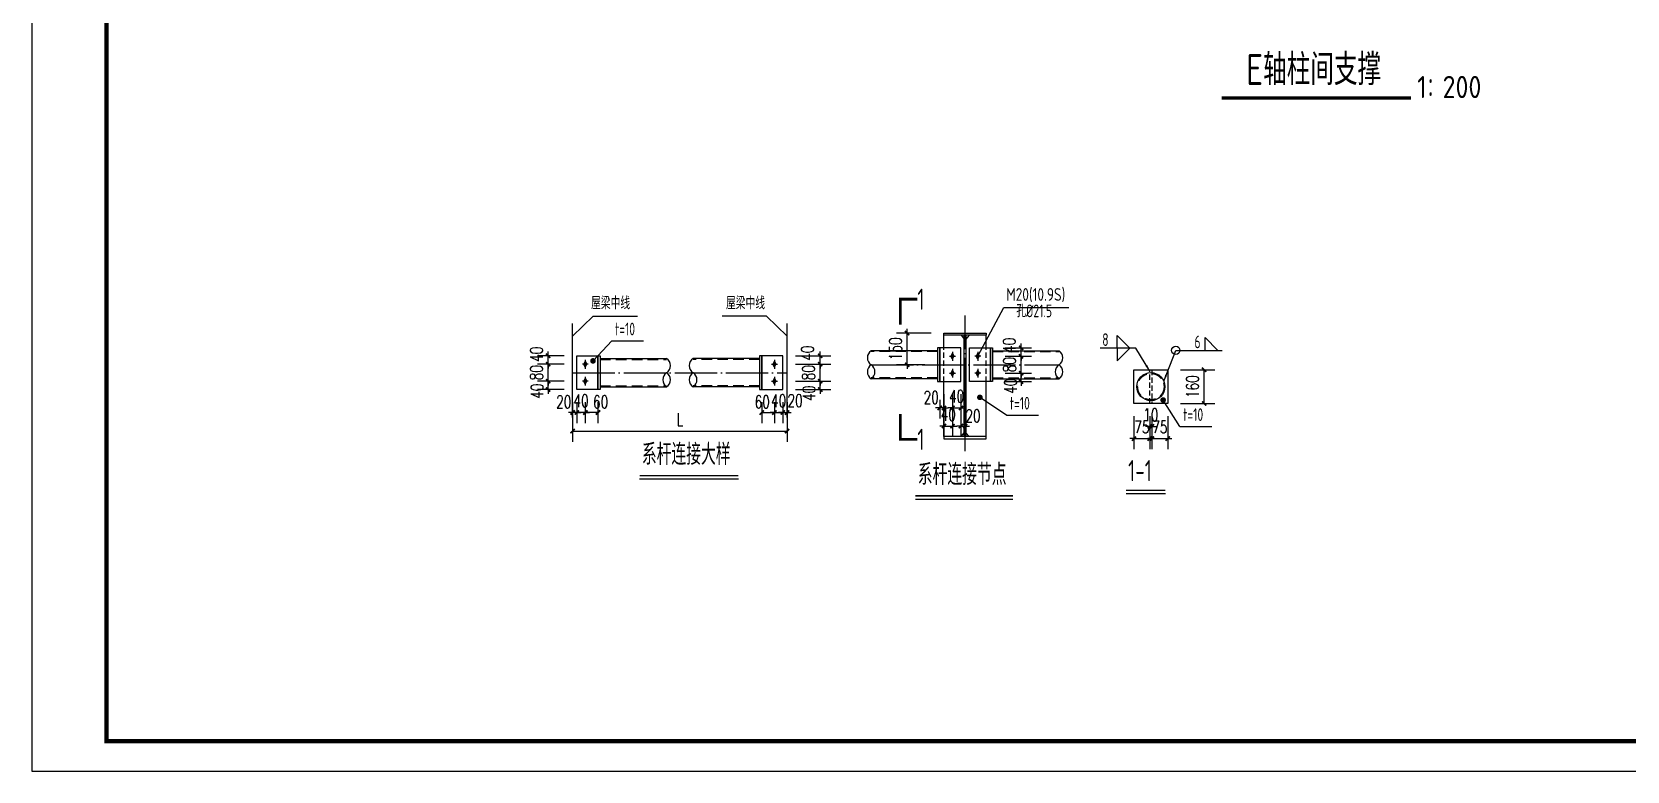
# Model space of a CAD drawing. Extents: x -89996 to 1006241, y -2176 to 440573.
# Drawn here: x 244654 to 320173, y -2176 to 32799 of the extents above; entities that cross this region are included whole.
import ezdxf
from ezdxf.enums import TextEntityAlignment as Align

# ---------------------------------------------------------------- set-up
doc = ezdxf.new("R2010")
doc.units = 0
doc.header["$LTSCALE"] = 1000
doc.header["$MEASUREMENT"] = 0
doc.linetypes.add('DASHED', pattern=[0.75, 0.5, -0.25])
doc.linetypes.add('DOTE', pattern=[2.42, 2, -0.2, 0.02, -0.2])
for name, color, linetype in [('AXIS', 3, 'Continuous'), ('BOLT', 251, 'Continuous'), ('DIM_SYMB', 3, 'Continuous'), ('DOTE', 1, 'DOTE'), ('GL', 150, 'Continuous'), ('NUM', 7, 'Continuous'), ('PUB_DIM', 3, 'Continuous'), ('PUB_TEXT', 7, 'Continuous'), ('PUB_TITLE', 4, 'Continuous'), ('PZ', 202, 'Continuous'), ('TEXT', 7, 'Continuous'), ('THIN', 7, 'Continuous'), ('WELD', 7, 'Continuous'), ('XG', 6, 'Continuous'), ('引出线', 3, 'Continuous')]:
    doc.layers.add(name, color=color, linetype=linetype)
doc.styles.add('_TCH_DIM_T3', font='SIMPLEX', dxfattribs={"width": 0.705882, "bigfont": 'GBCBIG'})
doc.styles.add('C', font='tssdeng.shx', dxfattribs={"height": 3, "bigfont": 'tssdchn.shx'})
doc.styles.get("Standard").update_dxf_attribs({"font": 'gbenor.shx', "bigfont": 'gbcbig.shx'})
doc.styles.add('TSSD_Label', font='tssdeng.shx', dxfattribs={"width": 0.7, "bigfont": 'hztxt.shx'})
doc.styles.add('TSSD_Norm', font='tssdeng.shx', dxfattribs={"bigfont": 'hztxt.shx'})
doc.dimstyles.new('TCH-200-1', dxfattribs={"dimtxt": 595, "dimasz": 200, "dimexe": 500, "dimexo": 600, "dimgap": 252.5, "dimtad": 1, "dimdec": 0, "dimzin": 0, "dimdsep": 46, "dimtxsty": '_TCH_DIM_T3', "dimblk": 'ARCHTICK', "dimcen": 0.09, "dimclrd": 3, "dimclre": 3, "dimclrt": 7, "dimazin": 2, "dimtfac": 1, "dimtdec": 0, "dimtix": 1, "dimtmove": 2, "dimatfit": 3, "dimfxl": 0, "dimtolj": 1, "dimtzin": 0, "dimarcsym": 0})
doc.dimstyles.new('TSSD_LEADER_STYLE_300.0', dxfattribs={"dimtxt": 0.18, "dimasz": 300, "dimexe": 0.18, "dimexo": 0.0625, "dimgap": 0.09, "dimtad": 0, "dimtih": 1, "dimtoh": 1, "dimdec": 4, "dimzin": 0, "dimdsep": 46, "dimtxsty": 'Standard', "dimcen": 0.09, "dimadec": 0, "dimazin": 0, "dimtfac": 1, "dimtdec": 4, "dimtofl": 0, "dimtmove": 0, "dimatfit": 3, "dimfxl": 0, "dimtolj": 1, "dimtzin": 0, "dimarcsym": 0})

# ---------------------------------------------------------------- blocks, each defined once
blk = doc.blocks.new('_WELD004')
at = {"color": 0, "linetype": 'ByBlock'}
for p, q in [((0, 1), (1, 0)), ((0, 0), (0, 1))]:
    blk.add_line(p, q, dxfattribs=at)
blk = doc.blocks.new('_WELD003')
at = {"color": 0, "linetype": 'ByBlock'}
blk.add_circle((0, 0), 0.5, dxfattribs=at)
blk = doc.blocks.new('_ArchTick')
at = {"color": 0, "linetype": 'ByBlock', "const_width": 0.4}
blk.add_lwpolyline([(-0.5, -0.5), (0.5, 0.5)], dxfattribs=at)
blk = doc.blocks.new('*D734')
at = {"layer": 'AXIS', "color": 3, "lineweight": -2, "transparency": 16777216}
for p, q in [((297677, 14614), (297677, 13056)), ((298427, 14614), (298427, 13056)), ((297677, 13556), (297477, 13556)), ((297677, 13556), (298427, 13556)), ((298427, 13556), (298627, 13556))]:
    blk.add_line(p, q, dxfattribs=at)
at = {"layer": 'Defpoints', "color": 0, "transparency": 16777216}
for p in [(297677, 15214), (298427, 15214), (298427, 13556)]:
    blk.add_point(p, dxfattribs=at)
at = {"layer": 'AXIS', "color": 3, "lineweight": -2, "transparency": 16777216, "xscale": 200, "yscale": 200, "zscale": 200}
blk.add_blockref('_ArchTick', (297677, 13556), dxfattribs=at)
at = {"layer": 'AXIS', "color": 3, "lineweight": -2, "transparency": 16777216, "xscale": 200, "yscale": 200, "zscale": 200, "rotation": 180}
blk.add_blockref('_ArchTick', (298427, 13556), dxfattribs=at)
at = {"layer": 'AXIS', "color": 7, "transparency": 16777216, "insert": (298052, 14106), "char_height": 595, "attachment_point": 5, "style": '_TCH_DIM_T3'}
blk.add_mtext('\\A1;75', dxfattribs=at)
blk = doc.blocks.new('*D735')
at = {"layer": 'AXIS', "color": 3, "lineweight": -2, "transparency": 16777216}
for p, q in [((297577, 14614), (297577, 13633)), ((297677, 14614), (297677, 13633)), ((297577, 14133), (297377, 14133)), ((297577, 14133), (297677, 14133)), ((297677, 14133), (297877, 14133))]:
    blk.add_line(p, q, dxfattribs=at)
at = {"layer": 'Defpoints', "color": 0, "transparency": 16777216}
for p in [(297577, 15214), (297677, 15214), (297677, 14133)]:
    blk.add_point(p, dxfattribs=at)
at = {"layer": 'AXIS', "color": 3, "lineweight": -2, "transparency": 16777216, "xscale": 200, "yscale": 200, "zscale": 200}
blk.add_blockref('_ArchTick', (297577, 14133), dxfattribs=at)
at = {"layer": 'AXIS', "color": 3, "lineweight": -2, "transparency": 16777216, "xscale": 200, "yscale": 200, "zscale": 200, "rotation": 180}
blk.add_blockref('_ArchTick', (297677, 14133), dxfattribs=at)
at = {"layer": 'AXIS', "color": 7, "transparency": 16777216, "insert": (297627, 14683), "char_height": 595, "attachment_point": 5, "style": '_TCH_DIM_T3'}
blk.add_mtext('\\A1;10', dxfattribs=at)
blk = doc.blocks.new('*D736')
at = {"layer": 'AXIS', "color": 3, "lineweight": -2, "transparency": 16777216}
for p, q in [((299027, 16814), (300648, 16814)), ((300148, 15214), (300148, 16814)), ((299031, 15214), (300648, 15214))]:
    blk.add_line(p, q, dxfattribs=at)
at = {"layer": 'Defpoints', "color": 0, "transparency": 16777216}
for p in [(298427, 16814), (300148, 16814), (298431, 15214)]:
    blk.add_point(p, dxfattribs=at)
at = {"layer": 'AXIS', "color": 3, "lineweight": -2, "transparency": 16777216, "xscale": 200, "yscale": 200, "zscale": 200}
for p, rotation in [((300148, 16814), 90), ((300148, 15214), 270)]:
    blk.add_blockref('_ArchTick', p, dxfattribs=dict(at, rotation=rotation))
at = {"layer": 'AXIS', "color": 7, "transparency": 16777216, "insert": (299598, 16014), "char_height": 595, "attachment_point": 5, "rotation": 90, "style": '_TCH_DIM_T3'}
blk.add_mtext('\\A1;160', dxfattribs=at)
blk = doc.blocks.new('*D737')
at = {"layer": 'AXIS', "color": 3, "lineweight": -2, "transparency": 16777216}
for p, q in [((296827, 14614), (296827, 13056)), ((297577, 14614), (297577, 13056)), ((296827, 13556), (296627, 13556)), ((296827, 13556), (297577, 13556)), ((297577, 13556), (297777, 13556))]:
    blk.add_line(p, q, dxfattribs=at)
at = {"layer": 'Defpoints', "color": 0, "transparency": 16777216}
for p in [(296827, 15214), (297577, 15214), (297577, 13556)]:
    blk.add_point(p, dxfattribs=at)
at = {"layer": 'AXIS', "color": 3, "lineweight": -2, "transparency": 16777216, "xscale": 200, "yscale": 200, "zscale": 200}
blk.add_blockref('_ArchTick', (296827, 13556), dxfattribs=at)
at = {"layer": 'AXIS', "color": 3, "lineweight": -2, "transparency": 16777216, "xscale": 200, "yscale": 200, "zscale": 200, "rotation": 180}
blk.add_blockref('_ArchTick', (297577, 13556), dxfattribs=at)
at = {"layer": 'AXIS', "color": 7, "transparency": 16777216, "insert": (297202, 14106), "char_height": 595, "attachment_point": 5, "style": '_TCH_DIM_T3'}
blk.add_mtext('\\A1;75', dxfattribs=at)
blk = doc.blocks.new('*D738')
at = {"layer": 'AXIS', "color": 3, "lineweight": -2, "transparency": 16777216}
for p, q in [((269853, 17075), (268592, 17075)), ((269092, 17075), (269092, 17275)), ((269092, 16275), (269092, 17075)), ((269853, 16275), (268592, 16275)), ((269092, 16275), (269092, 16075))]:
    blk.add_line(p, q, dxfattribs=at)
at = {"layer": 'Defpoints', "color": 0, "transparency": 16777216}
for p in [(269092, 17075), (270453, 17075), (270453, 16275)]:
    blk.add_point(p, dxfattribs=at)
at = {"layer": 'AXIS', "color": 3, "lineweight": -2, "transparency": 16777216, "xscale": 200, "yscale": 200, "zscale": 200}
for p, rotation in [((269092, 17075), 270), ((269092, 16275), 90)]:
    blk.add_blockref('_ArchTick', p, dxfattribs=dict(at, rotation=rotation))
at = {"layer": 'AXIS', "color": 7, "transparency": 16777216, "insert": (268542, 16675), "char_height": 595, "attachment_point": 5, "rotation": 90, "style": '_TCH_DIM_T3'}
blk.add_mtext('\\A1;80', dxfattribs=at)
blk = doc.blocks.new('*D739')
at = {"layer": 'AXIS', "color": 3, "lineweight": -2, "transparency": 16777216}
for p, q in [((269853, 17475), (268592, 17475)), ((269092, 17475), (269092, 17675)), ((269092, 17075), (269092, 17475)), ((269853, 17075), (268592, 17075)), ((269092, 17075), (269092, 16875))]:
    blk.add_line(p, q, dxfattribs=at)
at = {"layer": 'Defpoints', "color": 0, "transparency": 16777216}
for p in [(269092, 17475), (270453, 17475), (270453, 17075)]:
    blk.add_point(p, dxfattribs=at)
at = {"layer": 'AXIS', "color": 3, "lineweight": -2, "transparency": 16777216, "xscale": 200, "yscale": 200, "zscale": 200}
for p, rotation in [((269092, 17475), 270), ((269092, 17075), 90)]:
    blk.add_blockref('_ArchTick', p, dxfattribs=dict(at, rotation=rotation))
at = {"layer": 'AXIS', "color": 7, "transparency": 16777216, "insert": (268543, 17549), "char_height": 595, "attachment_point": 5, "rotation": 90, "style": '_TCH_DIM_T3'}
blk.add_mtext('\\A1;40', dxfattribs=at)
blk = doc.blocks.new('*D740')
at = {"layer": 'AXIS', "color": 3, "lineweight": -2, "transparency": 16777216}
for p, q in [((269853, 16275), (268592, 16275)), ((269853, 15875), (268592, 15875)), ((269092, 16275), (269092, 16475)), ((269092, 15875), (269092, 16275)), ((269092, 15875), (269092, 15675))]:
    blk.add_line(p, q, dxfattribs=at)
at = {"layer": 'Defpoints', "color": 0, "transparency": 16777216}
for p in [(269092, 16275), (270453, 16275), (270453, 15875)]:
    blk.add_point(p, dxfattribs=at)
at = {"layer": 'AXIS', "color": 3, "lineweight": -2, "transparency": 16777216, "xscale": 200, "yscale": 200, "zscale": 200}
for p, rotation in [((269092, 16275), 270), ((269092, 15875), 90)]:
    blk.add_blockref('_ArchTick', p, dxfattribs=dict(at, rotation=rotation))
at = {"layer": 'AXIS', "color": 7, "transparency": 16777216, "insert": (268567, 15800), "char_height": 595, "attachment_point": 5, "rotation": 90, "style": '_TCH_DIM_T3'}
blk.add_mtext('\\A1;40', dxfattribs=at)
blk = doc.blocks.new('*D741')
at = {"layer": 'AXIS', "color": 3, "lineweight": -2, "transparency": 16777216}
for p, q in [((270453, 15275), (270453, 14290)), ((270853, 15275), (270853, 14290)), ((270453, 14790), (270253, 14790)), ((270853, 14790), (270453, 14790)), ((270853, 14790), (271053, 14790))]:
    blk.add_line(p, q, dxfattribs=at)
at = {"layer": 'Defpoints', "color": 0, "transparency": 16777216}
for p in [(270453, 15875), (270853, 15875), (270453, 14790)]:
    blk.add_point(p, dxfattribs=at)
at = {"layer": 'AXIS', "color": 3, "lineweight": -2, "transparency": 16777216, "xscale": 200, "yscale": 200, "zscale": 200}
blk.add_blockref('_ArchTick', (270453, 14790), dxfattribs=at)
at = {"layer": 'AXIS', "color": 3, "lineweight": -2, "transparency": 16777216, "xscale": 200, "yscale": 200, "zscale": 200, "rotation": 180}
blk.add_blockref('_ArchTick', (270853, 14790), dxfattribs=at)
at = {"layer": 'AXIS', "color": 7, "transparency": 16777216, "insert": (270653, 15340), "char_height": 595, "attachment_point": 5, "style": '_TCH_DIM_T3'}
blk.add_mtext('\\A1;40', dxfattribs=at)
blk = doc.blocks.new('*D742')
at = {"layer": 'AXIS', "color": 3, "lineweight": -2, "transparency": 16777216}
for p, q in [((270253, 15275), (270253, 14290)), ((270453, 15275), (270453, 14290)), ((270253, 14790), (270053, 14790)), ((270453, 14790), (270253, 14790)), ((270453, 14790), (270653, 14790))]:
    blk.add_line(p, q, dxfattribs=at)
at = {"layer": 'Defpoints', "color": 0, "transparency": 16777216}
for p in [(270253, 15875), (270453, 15875), (270253, 14790)]:
    blk.add_point(p, dxfattribs=at)
at = {"layer": 'AXIS', "color": 3, "lineweight": -2, "transparency": 16777216, "xscale": 200, "yscale": 200, "zscale": 200}
blk.add_blockref('_ArchTick', (270253, 14790), dxfattribs=at)
at = {"layer": 'AXIS', "color": 3, "lineweight": -2, "transparency": 16777216, "xscale": 200, "yscale": 200, "zscale": 200, "rotation": 180}
blk.add_blockref('_ArchTick', (270453, 14790), dxfattribs=at)
at = {"layer": 'AXIS', "color": 7, "transparency": 16777216, "insert": (269833, 15290), "char_height": 595, "width": 470.77, "attachment_point": 5, "style": '_TCH_DIM_T3'}
blk.add_mtext('\\A1;20', dxfattribs=at)
blk = doc.blocks.new('*D743')
at = {"layer": 'AXIS', "color": 3, "lineweight": -2, "transparency": 16777216}
for p, q in [((270853, 15275), (270853, 14290)), ((271453, 15275), (271453, 14290)), ((271453, 14790), (270853, 14790))]:
    blk.add_line(p, q, dxfattribs=at)
at = {"layer": 'Defpoints', "color": 0, "transparency": 16777216}
for p in [(270853, 15875), (271453, 15875), (270853, 14790)]:
    blk.add_point(p, dxfattribs=at)
at = {"layer": 'AXIS', "color": 3, "lineweight": -2, "transparency": 16777216, "xscale": 200, "yscale": 200, "zscale": 200, "rotation": 180}
blk.add_blockref('_ArchTick', (270853, 14790), dxfattribs=at)
at = {"layer": 'AXIS', "color": 3, "lineweight": -2, "transparency": 16777216, "xscale": 200, "yscale": 200, "zscale": 200}
blk.add_blockref('_ArchTick', (271453, 14790), dxfattribs=at)
at = {"layer": 'AXIS', "color": 7, "transparency": 16777216, "insert": (271579, 15290), "char_height": 595, "attachment_point": 5, "style": '_TCH_DIM_T3'}
blk.add_mtext('\\A1;60', dxfattribs=at)
blk = doc.blocks.new('*D744')
at = {"layer": 'AXIS', "color": 3, "lineweight": -2, "transparency": 16777216}
for p, q in [((270253, 14722), (270253, 13409)), ((280404, 14722), (280404, 13409)), ((270253, 13909), (280404, 13909))]:
    blk.add_line(p, q, dxfattribs=at)
at = {"layer": 'Defpoints', "color": 0, "transparency": 16777216}
for p in [(270253, 15322), (280404, 15322), (280404, 13909)]:
    blk.add_point(p, dxfattribs=at)
at = {"layer": 'AXIS', "color": 3, "lineweight": -2, "transparency": 16777216, "xscale": 200, "yscale": 200, "zscale": 200, "rotation": 180}
blk.add_blockref('_ArchTick', (270253, 13909), dxfattribs=at)
at = {"layer": 'AXIS', "color": 3, "lineweight": -2, "transparency": 16777216, "xscale": 200, "yscale": 200, "zscale": 200}
blk.add_blockref('_ArchTick', (280404, 13909), dxfattribs=at)
at = {"layer": 'AXIS', "color": 7, "transparency": 16777216, "insert": (275328, 14459), "char_height": 595, "attachment_point": 5, "style": '_TCH_DIM_T3'}
blk.add_mtext('\\A1;L', dxfattribs=at)
blk = doc.blocks.new('*D720')
at = {"layer": 'AXIS', "color": 3, "lineweight": -2, "transparency": 16777216}
for p, q in [((287634, 15387), (287634, 14505)), ((287834, 15651), (287834, 14505)), ((287634, 15005), (287434, 15005)), ((287834, 15005), (287634, 15005)), ((287834, 15005), (288034, 15005))]:
    blk.add_line(p, q, dxfattribs=at)
at = {"layer": 'Defpoints', "color": 0, "transparency": 16777216}
for p in [(287634, 15987), (287834, 16251), (287634, 15005)]:
    blk.add_point(p, dxfattribs=at)
at = {"layer": 'AXIS', "color": 3, "lineweight": -2, "transparency": 16777216, "xscale": 200, "yscale": 200, "zscale": 200}
blk.add_blockref('_ArchTick', (287634, 15005), dxfattribs=at)
at = {"layer": 'AXIS', "color": 3, "lineweight": -2, "transparency": 16777216, "xscale": 200, "yscale": 200, "zscale": 200, "rotation": 180}
blk.add_blockref('_ArchTick', (287834, 15005), dxfattribs=at)
at = {"layer": 'AXIS', "color": 7, "transparency": 16777216, "insert": (287228, 15505), "char_height": 595, "attachment_point": 5, "style": '_TCH_DIM_T3'}
blk.add_mtext('\\A1;20', dxfattribs=at)
blk = doc.blocks.new('*D721')
at = {"layer": 'AXIS', "color": 3, "lineweight": -2, "transparency": 16777216}
for p, q in [((287234, 18551), (285590, 18551)), ((286090, 18551), (286090, 18751)), ((286090, 17051), (286090, 18551)), ((286934, 17051), (285590, 17051)), ((286090, 17051), (286090, 16851))]:
    blk.add_line(p, q, dxfattribs=at)
at = {"layer": 'Defpoints', "color": 0, "transparency": 16777216}
for p in [(286090, 18551), (287834, 18551), (287534, 17051)]:
    blk.add_point(p, dxfattribs=at)
at = {"layer": 'AXIS', "color": 3, "lineweight": -2, "transparency": 16777216, "xscale": 200, "yscale": 200, "zscale": 200}
for p, rotation in [((286090, 18551), 270), ((286090, 17051), 90)]:
    blk.add_blockref('_ArchTick', p, dxfattribs=dict(at, rotation=rotation))
at = {"layer": 'AXIS', "color": 7, "transparency": 16777216, "insert": (285540, 17801), "char_height": 595, "attachment_point": 5, "rotation": 90, "style": '_TCH_DIM_T3'}
blk.add_mtext('\\A1;150', dxfattribs=at)
blk = doc.blocks.new('*D722')
at = {"layer": 'AXIS', "color": 3, "lineweight": -2, "transparency": 16777216}
for p, q in [((290734, 17451), (291983, 17451)), ((291483, 17451), (291483, 17651)), ((291483, 16651), (291483, 17451)), ((290734, 16651), (291983, 16651)), ((291483, 16651), (291483, 16451))]:
    blk.add_line(p, q, dxfattribs=at)
at = {"layer": 'Defpoints', "color": 0, "transparency": 16777216}
for p in [(290134, 17451), (291483, 17451), (290134, 16651)]:
    blk.add_point(p, dxfattribs=at)
at = {"layer": 'AXIS', "color": 3, "lineweight": -2, "transparency": 16777216, "xscale": 200, "yscale": 200, "zscale": 200}
for p, rotation in [((291483, 17451), 270), ((291483, 16651), 90)]:
    blk.add_blockref('_ArchTick', p, dxfattribs=dict(at, rotation=rotation))
at = {"layer": 'AXIS', "color": 7, "transparency": 16777216, "insert": (290933, 17051), "char_height": 595, "attachment_point": 5, "rotation": 90, "style": '_TCH_DIM_T3'}
blk.add_mtext('\\A1;80', dxfattribs=at)
blk = doc.blocks.new('*D723')
at = {"layer": 'AXIS', "color": 3, "lineweight": -2, "transparency": 16777216}
for p, q in [((290734, 17851), (291983, 17851)), ((290734, 17451), (291983, 17451)), ((291483, 17851), (291483, 18051)), ((291483, 17451), (291483, 17851)), ((291483, 17451), (291483, 17251))]:
    blk.add_line(p, q, dxfattribs=at)
at = {"layer": 'Defpoints', "color": 0, "transparency": 16777216}
for p in [(290134, 17851), (290134, 17451), (291483, 17851)]:
    blk.add_point(p, dxfattribs=at)
at = {"layer": 'AXIS', "color": 3, "lineweight": -2, "transparency": 16777216, "xscale": 200, "yscale": 200, "zscale": 200}
for p, rotation in [((291483, 17851), 270), ((291483, 17451), 90)]:
    blk.add_blockref('_ArchTick', p, dxfattribs=dict(at, rotation=rotation))
at = {"layer": 'AXIS', "color": 7, "transparency": 16777216, "insert": (290926, 17968), "char_height": 595, "attachment_point": 5, "rotation": 90, "style": '_TCH_DIM_T3'}
blk.add_mtext('\\A1;40', dxfattribs=at)
blk = doc.blocks.new('*D724')
at = {"layer": 'AXIS', "color": 3, "lineweight": -2, "transparency": 16777216}
for p, q in [((290734, 16651), (291983, 16651)), ((291483, 16651), (291483, 16851)), ((291483, 16251), (291483, 16651)), ((290734, 16251), (291983, 16251)), ((291483, 16251), (291483, 16051))]:
    blk.add_line(p, q, dxfattribs=at)
at = {"layer": 'Defpoints', "color": 0, "transparency": 16777216}
for p in [(290134, 16651), (291483, 16651), (290134, 16251)]:
    blk.add_point(p, dxfattribs=at)
at = {"layer": 'AXIS', "color": 3, "lineweight": -2, "transparency": 16777216, "xscale": 200, "yscale": 200, "zscale": 200}
for p, rotation in [((291483, 16651), 270), ((291483, 16251), 90)]:
    blk.add_blockref('_ArchTick', p, dxfattribs=dict(at, rotation=rotation))
at = {"layer": 'AXIS', "color": 7, "transparency": 16777216, "insert": (290987, 16036), "char_height": 595, "attachment_point": 5, "rotation": 90, "style": '_TCH_DIM_T3'}
blk.add_mtext('\\A1;40', dxfattribs=at)
blk = doc.blocks.new('*D725')
at = {"layer": 'AXIS', "color": 3, "lineweight": -2, "transparency": 16777216}
for p, q in [((288634, 15651), (288634, 13648)), ((288834, 15651), (288834, 13648)), ((288634, 14148), (288434, 14148)), ((288634, 14148), (288834, 14148)), ((288834, 14148), (289034, 14148))]:
    blk.add_line(p, q, dxfattribs=at)
at = {"layer": 'Defpoints', "color": 0, "transparency": 16777216}
for p in [(288634, 16251), (288834, 16251), (288834, 14148)]:
    blk.add_point(p, dxfattribs=at)
at = {"layer": 'AXIS', "color": 3, "lineweight": -2, "transparency": 16777216, "xscale": 200, "yscale": 200, "zscale": 200}
blk.add_blockref('_ArchTick', (288634, 14148), dxfattribs=at)
at = {"layer": 'AXIS', "color": 3, "lineweight": -2, "transparency": 16777216, "xscale": 200, "yscale": 200, "zscale": 200, "rotation": 180}
blk.add_blockref('_ArchTick', (288834, 14148), dxfattribs=at)
at = {"layer": 'AXIS', "color": 7, "transparency": 16777216, "insert": (289207, 14632), "char_height": 595, "attachment_point": 5, "style": '_TCH_DIM_T3'}
blk.add_mtext('\\A1;20', dxfattribs=at)
blk = doc.blocks.new('*D726')
at = {"layer": 'AXIS', "color": 3, "lineweight": -2, "transparency": 16777216}
for p, q in [((288234, 15651), (288234, 14505)), ((288634, 15651), (288634, 14505)), ((288234, 15005), (288034, 15005)), ((288234, 15005), (288634, 15005)), ((288634, 15005), (288834, 15005))]:
    blk.add_line(p, q, dxfattribs=at)
at = {"layer": 'Defpoints', "color": 0, "transparency": 16777216}
for p in [(288234, 16251), (288634, 16251), (288634, 15005)]:
    blk.add_point(p, dxfattribs=at)
at = {"layer": 'AXIS', "color": 3, "lineweight": -2, "transparency": 16777216, "xscale": 200, "yscale": 200, "zscale": 200}
blk.add_blockref('_ArchTick', (288234, 15005), dxfattribs=at)
at = {"layer": 'AXIS', "color": 3, "lineweight": -2, "transparency": 16777216, "xscale": 200, "yscale": 200, "zscale": 200, "rotation": 180}
blk.add_blockref('_ArchTick', (288634, 15005), dxfattribs=at)
at = {"layer": 'AXIS', "color": 7, "transparency": 16777216, "insert": (288434, 15555), "char_height": 595, "attachment_point": 5, "style": '_TCH_DIM_T3'}
blk.add_mtext('\\A1;40', dxfattribs=at)
blk = doc.blocks.new('*D727')
at = {"layer": 'AXIS', "color": 3, "lineweight": -2, "transparency": 16777216}
for p, q in [((287834, 15651), (287834, 13648)), ((288234, 15651), (288234, 13648)), ((287834, 14148), (287634, 14148)), ((287834, 14148), (288234, 14148)), ((288234, 14148), (288434, 14148))]:
    blk.add_line(p, q, dxfattribs=at)
at = {"layer": 'Defpoints', "color": 0, "transparency": 16777216}
for p in [(287834, 16251), (288234, 16251), (288234, 14148)]:
    blk.add_point(p, dxfattribs=at)
at = {"layer": 'AXIS', "color": 3, "lineweight": -2, "transparency": 16777216, "xscale": 200, "yscale": 200, "zscale": 200}
blk.add_blockref('_ArchTick', (287834, 14148), dxfattribs=at)
at = {"layer": 'AXIS', "color": 3, "lineweight": -2, "transparency": 16777216, "xscale": 200, "yscale": 200, "zscale": 200, "rotation": 180}
blk.add_blockref('_ArchTick', (288234, 14148), dxfattribs=at)
at = {"layer": 'AXIS', "color": 7, "transparency": 16777216, "insert": (288034, 14698), "char_height": 595, "attachment_point": 5, "style": '_TCH_DIM_T3'}
blk.add_mtext('\\A1;40', dxfattribs=at)
blk = doc.blocks.new('*D728')
at = {"layer": 'AXIS', "color": 3, "lineweight": -2, "transparency": 16777216}
for p, q in [((280804, 17075), (282473, 17075)), ((281973, 17075), (281973, 17275)), ((281973, 16275), (281973, 17075)), ((280804, 16275), (282473, 16275)), ((281973, 16275), (281973, 16075))]:
    blk.add_line(p, q, dxfattribs=at)
at = {"layer": 'Defpoints', "color": 0, "transparency": 16777216}
for p in [(280204, 17075), (281973, 17075), (280204, 16275)]:
    blk.add_point(p, dxfattribs=at)
at = {"layer": 'AXIS', "color": 3, "lineweight": -2, "transparency": 16777216, "xscale": 200, "yscale": 200, "zscale": 200}
for p, rotation in [((281973, 17075), 270), ((281973, 16275), 90)]:
    blk.add_blockref('_ArchTick', p, dxfattribs=dict(at, rotation=rotation))
at = {"layer": 'AXIS', "color": 7, "transparency": 16777216, "insert": (281423, 16675), "char_height": 595, "attachment_point": 5, "rotation": 90, "style": '_TCH_DIM_T3'}
blk.add_mtext('\\A1;80', dxfattribs=at)
blk = doc.blocks.new('*D729')
at = {"layer": 'AXIS', "color": 3, "lineweight": -2, "transparency": 16777216}
for p, q in [((280804, 17475), (282473, 17475)), ((281973, 17475), (281973, 17675)), ((281973, 17075), (281973, 17475)), ((280804, 17075), (282473, 17075)), ((281973, 17075), (281973, 16875))]:
    blk.add_line(p, q, dxfattribs=at)
at = {"layer": 'Defpoints', "color": 0, "transparency": 16777216}
for p in [(280204, 17475), (281973, 17475), (280204, 17075)]:
    blk.add_point(p, dxfattribs=at)
at = {"layer": 'AXIS', "color": 3, "lineweight": -2, "transparency": 16777216, "xscale": 200, "yscale": 200, "zscale": 200}
for p, rotation in [((281973, 17475), 270), ((281973, 17075), 90)]:
    blk.add_blockref('_ArchTick', p, dxfattribs=dict(at, rotation=rotation))
at = {"layer": 'AXIS', "color": 7, "transparency": 16777216, "insert": (281373, 17599), "char_height": 595, "attachment_point": 5, "rotation": 90, "style": '_TCH_DIM_T3'}
blk.add_mtext('\\A1;40', dxfattribs=at)
blk = doc.blocks.new('*D730')
at = {"layer": 'AXIS', "color": 3, "lineweight": -2, "transparency": 16777216}
for p, q in [((280804, 16275), (282473, 16275)), ((280804, 15875), (282473, 15875)), ((281973, 16275), (281973, 16475)), ((281973, 15875), (281973, 16275)), ((281973, 15875), (281973, 15675))]:
    blk.add_line(p, q, dxfattribs=at)
at = {"layer": 'Defpoints', "color": 0, "transparency": 16777216}
for p in [(280204, 16275), (280204, 15875), (281973, 16275)]:
    blk.add_point(p, dxfattribs=at)
at = {"layer": 'AXIS', "color": 3, "lineweight": -2, "transparency": 16777216, "xscale": 200, "yscale": 200, "zscale": 200}
for p, rotation in [((281973, 16275), 270), ((281973, 15875), 90)]:
    blk.add_blockref('_ArchTick', p, dxfattribs=dict(at, rotation=rotation))
at = {"layer": 'AXIS', "color": 7, "transparency": 16777216, "insert": (281443, 15699), "char_height": 595, "attachment_point": 5, "rotation": 90, "style": '_TCH_DIM_T3'}
blk.add_mtext('\\A1;40', dxfattribs=at)
blk = doc.blocks.new('*D731')
at = {"layer": 'AXIS', "color": 3, "lineweight": -2, "transparency": 16777216}
for p, q in [((279804, 15275), (279804, 14290)), ((280204, 15275), (280204, 14290)), ((279804, 14790), (279604, 14790)), ((279804, 14790), (280204, 14790)), ((280204, 14790), (280404, 14790))]:
    blk.add_line(p, q, dxfattribs=at)
at = {"layer": 'Defpoints', "color": 0, "transparency": 16777216}
for p in [(279804, 15875), (280204, 15875), (280204, 14790)]:
    blk.add_point(p, dxfattribs=at)
at = {"layer": 'AXIS', "color": 3, "lineweight": -2, "transparency": 16777216, "xscale": 200, "yscale": 200, "zscale": 200}
blk.add_blockref('_ArchTick', (279804, 14790), dxfattribs=at)
at = {"layer": 'AXIS', "color": 3, "lineweight": -2, "transparency": 16777216, "xscale": 200, "yscale": 200, "zscale": 200, "rotation": 180}
blk.add_blockref('_ArchTick', (280204, 14790), dxfattribs=at)
at = {"layer": 'AXIS', "color": 7, "transparency": 16777216, "insert": (280004, 15340), "char_height": 595, "attachment_point": 5, "style": '_TCH_DIM_T3'}
blk.add_mtext('\\A1;40', dxfattribs=at)
blk = doc.blocks.new('*D732')
at = {"layer": 'AXIS', "color": 3, "lineweight": -2, "transparency": 16777216}
for p, q in [((280204, 15275), (280204, 14290)), ((280404, 15275), (280404, 14290)), ((280204, 14790), (280004, 14790)), ((280204, 14790), (280404, 14790)), ((280404, 14790), (280604, 14790))]:
    blk.add_line(p, q, dxfattribs=at)
at = {"layer": 'Defpoints', "color": 0, "transparency": 16777216}
for p in [(280204, 15875), (280404, 15875), (280404, 14790)]:
    blk.add_point(p, dxfattribs=at)
at = {"layer": 'AXIS', "color": 3, "lineweight": -2, "transparency": 16777216, "xscale": 200, "yscale": 200, "zscale": 200}
blk.add_blockref('_ArchTick', (280204, 14790), dxfattribs=at)
at = {"layer": 'AXIS', "color": 3, "lineweight": -2, "transparency": 16777216, "xscale": 200, "yscale": 200, "zscale": 200, "rotation": 180}
blk.add_blockref('_ArchTick', (280404, 14790), dxfattribs=at)
at = {"layer": 'AXIS', "color": 7, "transparency": 16777216, "insert": (280784, 15350), "char_height": 595, "width": 470.77, "attachment_point": 5, "style": '_TCH_DIM_T3'}
blk.add_mtext('\\A1;20', dxfattribs=at)
blk = doc.blocks.new('*D733')
at = {"layer": 'AXIS', "color": 3, "lineweight": -2, "transparency": 16777216}
for p, q in [((279204, 15275), (279204, 14290)), ((279804, 15275), (279804, 14290)), ((279204, 14790), (279804, 14790))]:
    blk.add_line(p, q, dxfattribs=at)
at = {"layer": 'Defpoints', "color": 0, "transparency": 16777216}
for p in [(279204, 15875), (279804, 15875), (279804, 14790)]:
    blk.add_point(p, dxfattribs=at)
at = {"layer": 'AXIS', "color": 3, "lineweight": -2, "transparency": 16777216, "xscale": 200, "yscale": 200, "zscale": 200, "rotation": 180}
blk.add_blockref('_ArchTick', (279204, 14790), dxfattribs=at)
at = {"layer": 'AXIS', "color": 3, "lineweight": -2, "transparency": 16777216, "xscale": 200, "yscale": 200, "zscale": 200}
blk.add_blockref('_ArchTick', (279804, 14790), dxfattribs=at)
at = {"layer": 'AXIS', "color": 7, "transparency": 16777216, "insert": (279229, 15290), "char_height": 595, "attachment_point": 5, "style": '_TCH_DIM_T3'}
blk.add_mtext('\\A1;60', dxfattribs=at)

msp = doc.modelspace()

# ---------------------------------------------------------------- hatches: boundary and pattern name
at = {"layer": 'BOLT'}
for points in [[(288233.58, 17591.83), (288163.38, 17451.43), (288233.58, 17311.03), (288303.78, 17451.43)], [(289433.58, 17591.83), (289503.78, 17451.43), (289433.58, 17311.03), (289363.38, 17451.43)], [(270852.69, 17215.03), (270922.89, 17074.63), (270852.69, 16934.23), (270782.49, 17074.63)], [(279803.75, 17215.03), (279733.55, 17074.63), (279803.75, 16934.23), (279873.95, 17074.63)], [(288233.58, 16791.83), (288163.38, 16651.43), (288233.58, 16511.03), (288303.78, 16651.43)], [(289433.58, 16791.83), (289503.78, 16651.43), (289433.58, 16511.03), (289363.38, 16651.43)], [(270852.69, 16415.03), (270922.89, 16274.63), (270852.69, 16134.23), (270782.49, 16274.63)], [(279803.75, 16415.03), (279733.55, 16274.63), (279803.75, 16134.23), (279873.95, 16274.63)]]:
    msp.add_hatch(color=256, dxfattribs=at).paths.add_polyline_path(points)

# ---------------------------------------------------------------- linework, layer by layer
at = {"layer": 'AXIS'}
for p, q in [((289433.58, 17451.43), (290660.18, 19752.99)), ((290660.18, 19752.99), (293738.09, 19752.99)), ((270252.69, 18410.61), (271228.13, 19348.32)), ((270252.69, 14558.75), (270252.69, 19005.66)), ((271228.13, 19348.32), (273325.63, 19348.32)), ((279428.31, 19348.32), (277330.82, 19348.32)), ((280403.75, 18410.61), (279428.31, 19348.32)), ((280403.75, 14558.75), (280403.75, 19005.66)), ((272101.23, 18180.92), (271217.42, 17231.08)), ((272101.23, 18180.92), (273613.29, 18180.92)), ((290791.38, 14670.36), (289532.31, 15507.85)), ((298996.96, 14130.08), (298208.36, 15381.93)), ((290791.38, 14670.36), (292303.44, 14670.36)), ((298996.96, 14130.08), (300509.02, 14130.08))]:
    msp.add_line(p, q, dxfattribs=at)
at = {"layer": 'AXIS', "const_width": 133.33}
for points in [[(289465.64, 15507.85, 1), (289598.97, 15507.85, 1)], [(298141.7, 15381.93, 1), (298275.03, 15381.93, 1)]]:
    msp.add_lwpolyline(points, format="xyb", close=True, dxfattribs=at)
at = {"layer": 'BOLT'}
for p, q in [((288093.18, 17451.43), (288373.98, 17451.43)), ((288233.58, 17591.83), (288163.38, 17451.43)), ((288233.58, 17311.03), (288163.38, 17451.43)), ((288233.58, 17662.03), (288233.58, 17240.83)), ((288233.58, 17591.83), (288303.78, 17451.43)), ((288233.58, 17311.03), (288303.78, 17451.43)), ((289573.98, 17451.43), (289293.18, 17451.43)), ((289433.58, 17591.83), (289363.38, 17451.43)), ((289433.58, 17311.03), (289363.38, 17451.43)), ((289433.58, 17662.03), (289433.58, 17240.83)), ((289433.58, 17591.83), (289503.78, 17451.43)), ((289433.58, 17311.03), (289503.78, 17451.43)), ((270993.09, 17074.63), (270712.29, 17074.63)), ((270852.69, 17215.03), (270782.49, 17074.63)), ((270852.69, 16934.23), (270782.49, 17074.63)), ((270852.69, 17285.23), (270852.69, 16864.03)), ((270852.69, 17215.03), (270922.89, 17074.63)), ((270852.69, 16934.23), (270922.89, 17074.63)), ((279663.35, 17074.63), (279944.15, 17074.63)), ((279803.75, 17215.03), (279733.55, 17074.63)), ((279803.75, 16934.23), (279733.55, 17074.63)), ((279803.75, 17285.23), (279803.75, 16864.03)), ((279803.75, 17215.03), (279873.95, 17074.63)), ((279803.75, 16934.23), (279873.95, 17074.63)), ((288093.18, 16651.43), (288373.98, 16651.43)), ((288233.58, 16791.83), (288163.38, 16651.43)), ((288233.58, 16511.03), (288163.38, 16651.43)), ((288233.58, 16862.03), (288233.58, 16440.83)), ((288233.58, 16791.83), (288303.78, 16651.43)), ((288233.58, 16511.03), (288303.78, 16651.43)), ((289573.98, 16651.43), (289293.18, 16651.43)), ((289433.58, 16791.83), (289363.38, 16651.43)), ((289433.58, 16511.03), (289363.38, 16651.43)), ((289433.58, 16862.03), (289433.58, 16440.83)), ((289433.58, 16791.83), (289503.78, 16651.43)), ((289433.58, 16511.03), (289503.78, 16651.43)), ((270993.09, 16274.63), (270712.29, 16274.63)), ((270852.69, 16415.03), (270782.49, 16274.63)), ((270852.69, 16134.23), (270782.49, 16274.63)), ((270852.69, 16485.23), (270852.69, 16064.03)), ((270852.69, 16415.03), (270922.89, 16274.63)), ((270852.69, 16134.23), (270922.89, 16274.63)), ((279663.35, 16274.63), (279944.15, 16274.63)), ((279803.75, 16415.03), (279733.55, 16274.63)), ((279803.75, 16134.23), (279733.55, 16274.63)), ((279803.75, 16485.23), (279803.75, 16064.03)), ((279803.75, 16415.03), (279873.95, 16274.63)), ((279803.75, 16134.23), (279873.95, 16274.63))]:
    msp.add_line(p, q, dxfattribs=at)
at = {"layer": 'DIM_SYMB', "const_width": 147}
msp.add_lwpolyline([(300984.07, 29672.92), (309944.09, 29672.92)], dxfattribs=at)
at = {"layer": 'DOTE'}
for p, q in [((288833.58, 12954.93), (288833.58, 19382.47)), ((270252.69, 16674.63), (280403.75, 16674.63)), ((284386.18, 17051.43), (293280.99, 17051.43))]:
    msp.add_line(p, q, dxfattribs=at)
at = {"layer": 'GL'}
for points in [[(287833.58, 18551.43), (289833.58, 18551.43), (289833.58, 18451.43), (287833.58, 18451.43)], [(288793.58, 18451.43), (288873.58, 18451.43), (288873.58, 13651.43), (288793.58, 13651.43)], [(287833.58, 13551.43), (289833.58, 13551.43), (289833.58, 13651.43), (287833.58, 13651.43)]]:
    msp.add_lwpolyline(points, close=True, dxfattribs=at)
at = {"layer": 'NUM', "const_width": 75}
for points in [[(273419.69, 11802.19), (278105, 11802.19)], [(286482.27, 10847.92), (291098.14, 10847.92)], [(296453.43, 11108.9), (298315.16, 11108.9)]]:
    msp.add_lwpolyline(points, dxfattribs=at)
at = {"layer": 'NUM'}
for points in [[(273419.69, 11652.19), (278105, 11652.19)], [(286482.27, 10697.92), (291098.14, 10697.92)], [(296453.43, 10958.9), (298315.16, 10958.9)]]:
    msp.add_lwpolyline(points, dxfattribs=at)
at = {"layer": 'PUB_DIM', "const_width": 140}
for points in [[(285767.42, 18951.56), (285767.42, 20151.56), (286567.42, 20151.56)], [(285767.42, 14721.71), (285767.42, 13521.71), (286567.42, 13521.71)]]:
    msp.add_lwpolyline(points, dxfattribs=at)
at = {"layer": 'PUB_TITLE'}
msp.add_lwpolyline([(244653.95, -2176.39), (393253.95, -2176.39), (393253.95, 81823.61), (244653.95, 81823.61)], close=True, dxfattribs=at)
at = {"layer": 'PUB_TITLE', "const_width": 212.12}
msp.add_lwpolyline([(248189.31, -762.25), (248189.31, 80409.47), (391839.81, 80409.47), (391839.81, -762.25)], close=True, dxfattribs=at)
at = {"layer": 'PZ'}
for p, q in [((287833.58, 17851.43), (287833.58, 18451.43)), ((288638.93, 18451.43), (288793.58, 18268.47)), ((289028.24, 18451.43), (288873.58, 18268.47)), ((289833.58, 17851.43), (289833.58, 18451.43)), ((287833.58, 13651.43), (287833.58, 16251.43)), ((289833.58, 13651.43), (289833.58, 16251.43)), ((288638.93, 13651.43), (288793.58, 13834.4)), ((289028.24, 13651.43), (288873.58, 13834.4))]:
    msp.add_line(p, q, dxfattribs=at)
at = {"layer": 'PZ', "linetype": 'DASHED', "ltscale": 0.5}
for p, q in [((287833.58, 16251.43), (287833.58, 17851.43)), ((289833.58, 16251.43), (289833.58, 17851.43))]:
    msp.add_line(p, q, dxfattribs=at)
at = {"layer": 'PZ'}
for points in [[(270452.69, 17474.63), (271452.69, 17474.63), (271452.69, 15874.63), (270452.69, 15874.63)], [(271452.69, 17474.63), (271552.69, 17474.63), (271552.69, 15874.63), (271452.69, 15874.63)], [(279203.75, 17474.63), (279103.75, 17474.63), (279103.75, 15874.63), (279203.75, 15874.63)], [(280203.75, 17474.63), (279203.75, 17474.63), (279203.75, 15874.63), (280203.75, 15874.63)], [(287633.58, 17851.43), (287533.58, 17851.43), (287533.58, 16251.43), (287633.58, 16251.43)], [(288633.58, 17851.43), (287633.58, 17851.43), (287633.58, 16251.43), (288633.58, 16251.43)], [(289033.58, 17851.43), (290033.58, 17851.43), (290033.58, 16251.43), (289033.58, 16251.43)], [(290033.58, 17851.43), (290133.58, 17851.43), (290133.58, 16251.43), (290033.58, 16251.43)], [(296827.03, 16814.36), (298427.03, 16814.36), (298427.03, 15214.36), (296827.03, 15214.36)]]:
    msp.add_lwpolyline(points, close=True, dxfattribs=at)
at = {"layer": 'PZ', "linetype": 'DASHED', "ltscale": 0.5}
msp.add_lwpolyline([(297577.03, 16814.36), (297677.03, 16814.36), (297677.03, 15214.36), (297577.03, 15214.36)], close=True, dxfattribs=at)
at = {"layer": 'WELD'}
for p, q in [((296916.09, 17839.33), (295224.83, 17839.33)), ((298806.14, 17732.06), (301000.44, 17732.06))]:
    msp.add_line(p, q, dxfattribs=at)
at = {"layer": 'XG'}
for p, q in [((287533.58, 17716.43), (284386.18, 17716.43)), ((290133.58, 17716.43), (293280.99, 17716.43)), ((271552.69, 17339.63), (274700.1, 17339.63)), ((279103.75, 17339.63), (275956.35, 17339.63)), ((271552.69, 16009.63), (274700.1, 16009.63)), ((279103.75, 16009.63), (275956.35, 16009.63)), ((287533.58, 16386.43), (284386.18, 16386.43)), ((290133.58, 16386.43), (293280.99, 16386.43))]:
    msp.add_line(p, q, dxfattribs=at)
at = {"layer": 'XG', "linetype": 'DASHED'}
for p, q in [((287533.58, 17676.43), (284386.18, 17676.43)), ((290133.58, 17676.43), (293280.99, 17676.43)), ((271552.69, 17299.63), (274700.1, 17299.63)), ((279103.75, 17299.63), (275956.35, 17299.63)), ((271552.69, 16049.63), (274700.1, 16049.63)), ((279103.75, 16049.63), (275956.35, 16049.63)), ((287533.58, 16426.43), (284386.18, 16426.43)), ((290133.58, 16426.43), (293280.99, 16426.43))]:
    msp.add_line(p, q, dxfattribs=at)
at = {"layer": 'XG'}
msp.add_circle((297627.03, 16014.36), 665, dxfattribs=at)
at = {"layer": 'XG', "linetype": 'DASHED'}
msp.add_circle((297627.03, 16014.36), 625, dxfattribs=at)
at = {"layer": 'XG'}
for centre, start, end in [((284601.2, 17383.93), 122.890409, 237.109591), ((293065.97, 17383.93), 302.890409, 57.109591), ((274915.12, 16342.13), 122.890409, 237.109591), ((274485.08, 17007.13), 302.890409, 57.109591), ((274485.08, 16342.13), 302.890409, 57.109591), ((276171.37, 17007.13), 122.890409, 237.109591), ((276171.37, 16342.13), 122.890409, 237.109591), ((275741.32, 16342.13), 302.890409, 57.109591), ((284601.2, 16718.93), 122.890409, 237.109591), ((284171.15, 16718.93), 302.890409, 57.109591), ((293496.02, 16718.93), 122.890409, 237.109591), ((293065.97, 16718.93), 302.890409, 57.109591)]:
    msp.add_arc(centre, 395.97, start, end, dxfattribs=at)
at = {"layer": '引出线', "const_width": 133.33}
msp.add_lwpolyline([(271150.75, 17231.08, 1), (271284.09, 17231.08, 1)], format="xyb", close=True, dxfattribs=at)

# ---------------------------------------------------------------- block references
at = {"layer": 'WELD'}
for name, p, xscale, yscale, zscale in [('_WELD004', (296024.83, 17839.33), 599.99985, 599.99985, 599.99985), ('_WELD004', (300200.44, 17732.06), 599.99985, 599.99985, 599.99985), ('_WELD003', (298806.14, 17732.06), 399.9999, 399.9999, 399.9999)]:
    msp.add_blockref(name, p, dxfattribs=dict(at, xscale=xscale, yscale=yscale, zscale=zscale))
at = {"layer": 'WELD', "xscale": -599.99985, "yscale": 599.99985, "zscale": 599.9998499999996, "rotation": 180}
msp.add_blockref('_WELD004', (296024.83, 17839.33), dxfattribs=at)

# ---------------------------------------------------------------- texts
at = {"layer": 'PUB_TEXT', "style": 'C', "width": 0.8}
msp.add_text('E轴柱间支撑', height=1470, dxfattribs=at).set_placement((302138.02, 30282.67))
at = {"layer": 'PUB_TEXT'}
msp.add_text('1：200', height=1050, dxfattribs=at).set_placement((310234.21, 29666.94))
at = {"layer": 'TEXT', "style": 'TSSD_Label', "width": 0.7}
for p in [(286739.53, 20151.56), (286739.53, 13521.71)]:
    msp.add_text('1', height=1000, dxfattribs=at).set_placement(p, align=Align.MIDDLE_CENTER)
for s, p in [('屋梁中线', (272974.33, 19492.09)), ('屋梁中线', (279362.12, 19492.09)), ('孔%%c21.5', (292950.11, 19118.05))]:
    msp.add_text(s, height=600, dxfattribs=at).set_placement(p, align=Align.BOTTOM_RIGHT)
for s, height, p in [('t=10', 600, (272257.55, 18260.93)), ('t=10', 600, (290947.7, 14750.37)), ('t=10', 600, (299153.28, 14210.09)), ('系杆连接大样', 1000, (273531.3, 12012.19)), ('系杆连接节点', 1000, (286593.88, 11057.92)), ('1-1', 1000, (296550.35, 11238.13))]:
    msp.add_text(s, height=height, dxfattribs=at).set_placement(p, align=Align.BOTTOM_LEFT)
for s, p in [('8', (295324.83, 17939.33)), ('6', (299690.44, 17832.06))]:
    msp.add_text(s, height=600, dxfattribs=at).set_placement(p)
at = {"layer": 'THIN', "style": 'TSSD_Norm', "width": 0.8}
msp.add_text('M20(10.9S)', height=600, dxfattribs=at).set_placement((293573.72, 19896.75), align=Align.BOTTOM_RIGHT)

# ---------------------------------------------------------------- dimensions: what is measured, and where the dimension line sits
at = {"layer": 'AXIS'}
for base, p1, p2, angle, text, picture, middle in [((286090.07, 18551.43), (287533.58, 17051.43), (287833.58, 18551.43), 90, '150', '*D721', (285540.07, 17801.43)), ((291483.42, 17451.43), (290133.58, 16651.43), (290133.58, 17451.43), 90, '80', '*D722', (290933.42, 17051.43)), ((269092.39, 17074.63), (270452.69, 16274.63), (270452.69, 17074.63), 90, '80', '*D738', (268542.39, 16674.63)), ((281972.9, 17074.63), (280203.75, 16274.63), (280203.75, 17074.63), 90, '80', '*D728', (281422.9, 16674.63)), ((300148.01, 16814.36), (298430.51, 15214.36), (298427.03, 16814.36), 90, '160', '*D736', (299598.01, 16014.36)), ((280203.75, 14789.97), (279803.75, 15874.63), (280203.75, 15874.63), 180, '40', '*D731', (280003.75, 15339.97))]:
    dim = msp.add_linear_dim(base=base, p1=p1, p2=p2, angle=angle, text=text, dimstyle='TCH-200-1', dxfattribs=at)
    dim.commit()
    dim.dimension.update_dxf_attribs({"geometry": picture, "text_midpoint": middle})
for base, p1, p2, angle, text, picture, middle in [((291483.42, 17851.43), (290133.58, 17451.43), (290133.58, 17851.43), 90, '40', '*D723', (290925.66, 17967.8)), ((269092.39, 17474.63), (270452.69, 17074.63), (270452.69, 17474.63), 90, '40', '*D739', (268543.36, 17549.24)), ((281972.9, 17474.63), (280203.75, 17074.63), (280203.75, 17474.63), 90, '40', '*D729', (281372.86, 17599.4)), ((291483.42, 16651.43), (290133.58, 16251.43), (290133.58, 16651.43), 90, '40', '*D724', (290986.7, 16035.89)), ((269092.39, 16274.63), (270452.69, 15874.63), (270452.69, 16274.63), 90, '40', '*D740', (268567.37, 15800.01)), ((279803.75, 14789.97), (279203.75, 15874.63), (279803.75, 15874.63), 180, '60', '*D733', (279229.14, 15289.97)), ((280403.75, 14789.97), (280203.75, 15874.63), (280403.75, 15874.63), 180, '20', '*D732', (280784.37, 15350.22)), ((281972.9, 16274.63), (280203.75, 15874.63), (280203.75, 16274.63), 90, '40', '*D730', (281442.59, 15699.04))]:
    dim = msp.add_linear_dim(base=base, p1=p1, p2=p2, angle=angle, text=text, dimstyle='TCH-200-1', dxfattribs=at)
    dim.commit()
    dim.dimension.update_dxf_attribs({"geometry": picture, "text_midpoint": middle, "dimtype": 128})
for base, p1, p2, text, picture, middle in [((270252.69, 14789.97), (270452.69, 15874.63), (270252.69, 15874.63), '20', '*D742', (269832.93, 15289.97)), ((270852.69, 14789.97), (271452.69, 15874.63), (270852.69, 15874.63), '60', '*D743', (271579.15, 15289.97)), ((287633.58, 15005.35), (287833.58, 16251.43), (287633.58, 15986.82), '20', '*D720', (287228.32, 15505.35)), ((288833.58, 14147.54), (288633.58, 16251.43), (288833.58, 16251.43), '20', '*D725', (289207.45, 14631.66))]:
    dim = msp.add_linear_dim(base=base, p1=p1, p2=p2, text=text, dimstyle='TCH-200-1', dxfattribs=at)
    dim.commit()
    dim.dimension.update_dxf_attribs({"geometry": picture, "text_midpoint": middle, "dimtype": 128})
for base, p1, p2, text, picture, middle in [((270452.69, 14789.97), (270852.69, 15874.63), (270452.69, 15874.63), '40', '*D741', (270652.69, 15339.97)), ((288233.58, 14147.54), (287833.58, 16251.43), (288233.58, 16251.43), '40', '*D727', (288033.58, 14697.54)), ((288633.58, 15005.35), (288233.58, 16251.43), (288633.58, 16251.43), '40', '*D726', (288433.58, 15555.35)), ((280403.75, 13909.46), (270252.69, 15322.49), (280403.75, 15322.49), 'L', '*D744', (275328.22, 14459.46)), ((297577.03, 13556.12), (296827.03, 15214.36), (297577.03, 15214.36), '75', '*D737', (297202.03, 14106.12)), ((297677.03, 14132.8), (297577.03, 15214.36), (297677.03, 15214.36), '10', '*D735', (297627.03, 14682.8)), ((298427.03, 13556.12), (297677.03, 15214.36), (298427.03, 15214.36), '75', '*D734', (298052.03, 14106.12))]:
    dim = msp.add_linear_dim(base=base, p1=p1, p2=p2, text=text, dimstyle='TCH-200-1', dxfattribs=at)
    dim.commit()
    dim.dimension.update_dxf_attribs({"geometry": picture, "text_midpoint": middle})

# ---------------------------------------------------------------- leaders
at = {"layer": 'WELD'}
for points in [[(297577.03, 16747.67), (296916.09, 17839.33)], [(298240.39, 16271.3), (298806.14, 17732.06)]]:
    msp.add_leader(points, dimstyle='TSSD_LEADER_STYLE_300.0', dxfattribs=at)

doc.saveas('drawing.dxf')
